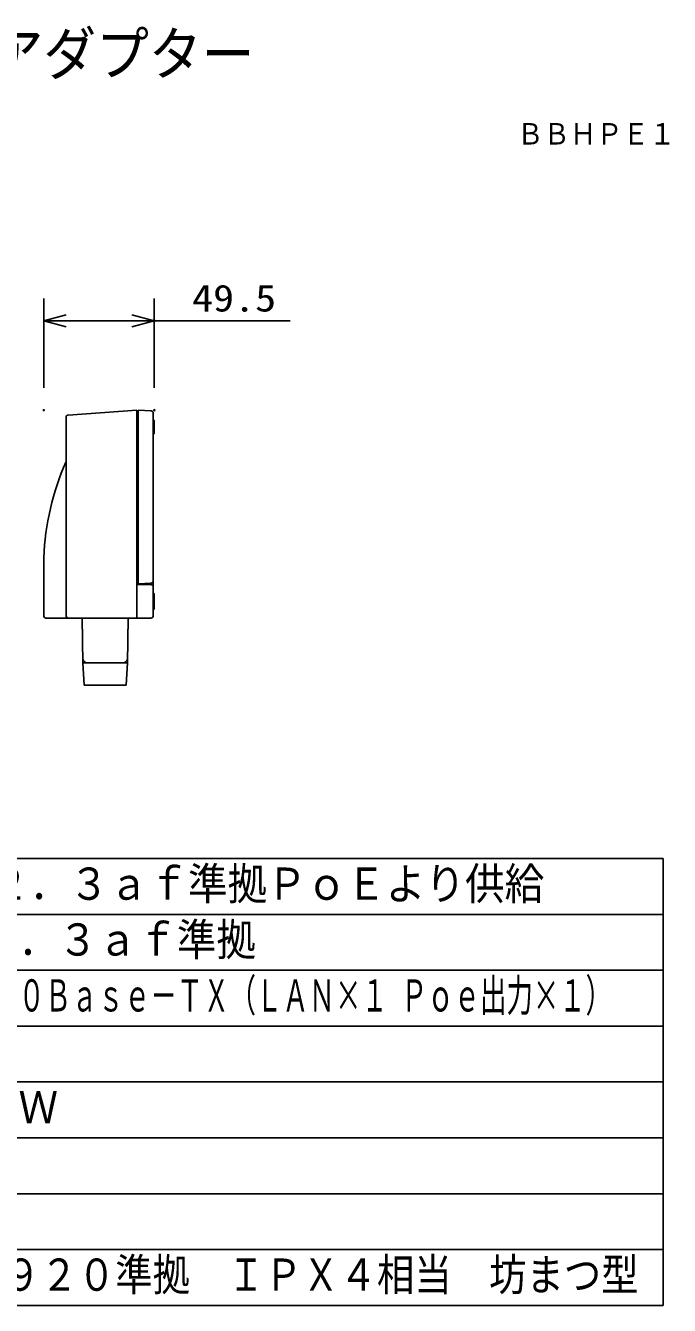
# Model space of a CAD drawing. Units: millimetres, scale not verified. Extents: x -62 to 63, y -57 to 58.
# Drawn here: x 5.5 to 63.1, y -56.9 to 57.7 of the extents above; entities that cross this region are included whole.
import ezdxf
from ezdxf.enums import TextEntityAlignment as Align

# ---------------------------------------------------------------- set-up
doc = ezdxf.new("R2010")
doc.units = ezdxf.units.MM
doc.header["$LTSCALE"] = 0.191673
doc.header["$PDMODE"] = 32
doc.header["$PDSIZE"] = 0.0958
for name, color, linetype in [('0-0_MOJI1', 2, 'Continuous'), ('0-1_TOUROKU', 1, 'Continuous'), ('0-2_GAIKEI', 1, 'Continuous'), ('0-3_WAKU', 3, 'Continuous'), ('0-4_DEFPOINTS', 7, 'Continuous')]:
    doc.layers.add(name, color=color, linetype=linetype)
doc.styles.add('ＭＳ ゴシック', font='')
doc.styles.get('ＭＳ ゴシック').set_extended_font_data('MS Gothic')

# ---------------------------------------------------------------- blocks, each defined once
blk = doc.blocks.new('_OPEN30')
at = {"layer": '0-4_DEFPOINTS'}
blk.add_line((0, 0), (-1, 0), dxfattribs=at)
blk.add_lwpolyline([(-1, 0.26795), (0, 0), (-1, -0.26795)], dxfattribs=at)

msp = doc.modelspace()

# ---------------------------------------------------------------- linework, layer by layer
at = {"layer": '0-2_GAIKEI', "color": 7}
for p, q in [((9.2689, 22.8179), (15.4228, 23.2482)), ((15.5228, 23.2482), (16.6933, 23.1869)), ((16.8828, 22.9872), (16.8828, 4.8483)), ((9.0828, 4.8483), (9.0828, 22.6184)), ((16.8828, 22.3682), (16.9828, 22.3682)), ((16.8828, 22.3682), (16.9828, 22.3682)), ((16.9828, 21.1282), (16.9828, 22.3682)), ((16.9828, 21.1282), (16.9828, 22.3682)), ((16.8828, 21.1282), (16.9828, 21.1282)), ((16.8828, 21.1282), (16.9828, 21.1282)), ((7.0828, 10.046), (7.0828, 4.8483)), ((16.8828, 6.85), (16.9828, 6.8482)), ((16.8828, 6.85), (16.9828, 6.8482)), ((7.2828, 4.6483), (16.6828, 4.6483)), ((10.5128, 4.6606), (10.5828, 0.6483)), ((10.5129, 4.6525), (10.5828, 0.6483)), ((10.513, 4.6483), (10.5828, 0.6483)), ((14.6528, 4.6606), (14.5828, 0.6483)), ((14.6528, 4.6606), (14.5828, 0.6483)), ((14.6526, 4.6483), (14.5828, 0.6483)), ((16.8828, 5.4465), (16.9828, 5.4482)), ((10.5828, 0.6483), (10.7028, -1.3517)), ((10.5828, 0.6483), (10.9759, 0.6483)), ((10.9759, 0.6483), (14.1897, 0.6483)), ((14.1897, 0.6483), (14.5828, 0.6483)), ((14.5828, 0.6483), (14.4628, -1.3517)), ((10.7028, -1.3517), (14.4628, -1.3517))]:
    msp.add_line(p, q, dxfattribs=at)
at = {"layer": '0-2_GAIKEI'}
for p, q in [((15.4228, 4.6483), (15.4228, 23.2482)), ((15.5228, 23.1482), (15.4228, 23.1482)), ((15.5228, 7.6465), (15.5228, 23.2482)), ((15.5228, 7.8082), (15.4228, 7.8082)), ((15.4228, 7.6482), (16.6863, 7.6262)), ((16.6933, 7.7696), (15.5228, 7.7082))]:
    msp.add_line(p, q, dxfattribs=at)
at = {"layer": '0-2_GAIKEI', "color": 7}
for points in [[(16.8828, 5.4465), (16.9828, 5.4482), (16.9828, 6.8482)], [(10.5828, 0.6483), (14.5828, 0.6483), (10.5828, 0.6483)]]:
    msp.add_lwpolyline(points, dxfattribs=at)
for centre, radius, start, end in [((16.6828, 22.9872), 0.2, 0, 87), ((9.2828, 22.6184), 0.2, 94, 180), ((31.0602, 9.0049), 24, 156.30895, 177.5138), ((7.2828, 4.8483), 0.2, 180, 270), ((9.2828, 4.8483), 0.2, 180, 270), ((16.6828, 4.8483), 0.2, 270, 0), ((10.9759, 1.0483), 0.4, 181, 270), ((14.1897, 1.0483), 0.4, 270, 359)]:
    msp.add_arc(centre, radius, start, end, dxfattribs=at)
at = {"layer": '0-2_GAIKEI'}
for centre, start, end in [((16.6828, 7.4262), 0, 89), ((16.6828, 7.9693), 273, 0)]:
    msp.add_arc(centre, 0.2, start, end, dxfattribs=at)
at = {"layer": '0-3_WAKU'}
for p, q in [((7.0828, 25.2539), (7.0828, 33.2538)), ((16.9828, 25.2539), (16.9828, 33.2538)), ((9.0828, 31.2538), (14.9828, 31.2538)), ((16.9828, 31.2538), (29.1494, 31.2538))]:
    msp.add_line(p, q, dxfattribs=at)
at = {"layer": '0-3_WAKU', "color": 4}
for p, q in [((62.5258, -16.8886), (-62.474, -16.8886)), ((62.5258, -56.8885), (62.5258, -16.8886)), ((-62.474, -56.8885), (62.5258, -56.8885))]:
    msp.add_line(p, q, dxfattribs=at)
at = {"layer": '0-3_WAKU', "color": 1}
for p, q in [((62.5258, -21.8886), (-62.474, -21.8886)), ((62.5258, -26.8886), (-62.474, -26.8886)), ((62.5258, -31.8886), (-62.474, -31.8886)), ((62.5258, -36.8886), (-62.474, -36.8886)), ((62.5258, -41.8886), (-62.474, -41.8886)), ((62.5258, -46.8886), (-62.474, -46.8886)), ((62.5258, -51.8885), (-62.474, -51.8885))]:
    msp.add_line(p, q, dxfattribs=at)
at = {"layer": '0-4_DEFPOINTS'}
for p in [(16.9828, 31.2538), (7.0828, 23.2539), (16.9828, 23.2539)]:
    msp.add_point(p, dxfattribs=at)

# ---------------------------------------------------------------- block references
at = {"layer": '0-3_WAKU', "xscale": 2, "yscale": 2, "rotation": 180}
msp.add_blockref('_OPEN30', (7.0828, 31.2538), dxfattribs=at)
at = {"layer": '0-3_WAKU', "xscale": 2, "yscale": 2}
msp.add_blockref('_OPEN30', (16.9828, 31.2538), dxfattribs=at)

# ---------------------------------------------------------------- texts
at = {"layer": '0-0_MOJI1', "style": 'ＭＳ ゴシック'}
for s, height, width, p in [('イーサネット受電アダプター', 3.849, 0.9, (-35.474, 52.0871)), ('ＩＥＥＥ８０２．３ａｆ準拠ＰｏＥより供給', 2.886, 0.9, (-18.9741, -21.4437)), ('ＩＥＥＥ８０２．３ａｆ準拠', 2.886, 0.9, (-19.9741, -26.4437)), ('１０Bａｓｅ－Ｔ／１００Ｂａｓｅ－ＴＸ（ＬＡＮ×１ Ｐｏｅ出力×１）', 2.886, 0.6, (-19.9741, -31.4437)), ('最大１２．９５Ｗ', 2.886, 0.9, (-19.9741, -41.4437)), ('ＪＩＳ\u3000Ｃ\u3000０９２０準拠\u3000ＩＰＸ４相当\u3000坊まつ型', 2.886, 0.85, (-19.9741, -56.4437))]:
    msp.add_text(s, height=height, dxfattribs=dict(at, width=width)).set_placement(p, align=Align.BOTTOM_LEFT)
at = {"layer": '0-1_TOUROKU', "style": 'ＭＳ ゴシック', "width": 0.9}
msp.add_text('ＢＢＨＰＥ１', height=1.924, dxfattribs=at).set_placement((49.4591, 46.4572), align=Align.BOTTOM_LEFT)
at = {"layer": '0-3_WAKU', "style": 'ＭＳ ゴシック', "width": 1.15}
msp.add_text('49.5', height=2.406, dxfattribs=at).set_placement((20.3588, 31.3634), align=Align.BOTTOM_LEFT)

doc.saveas('drawing.dxf')
